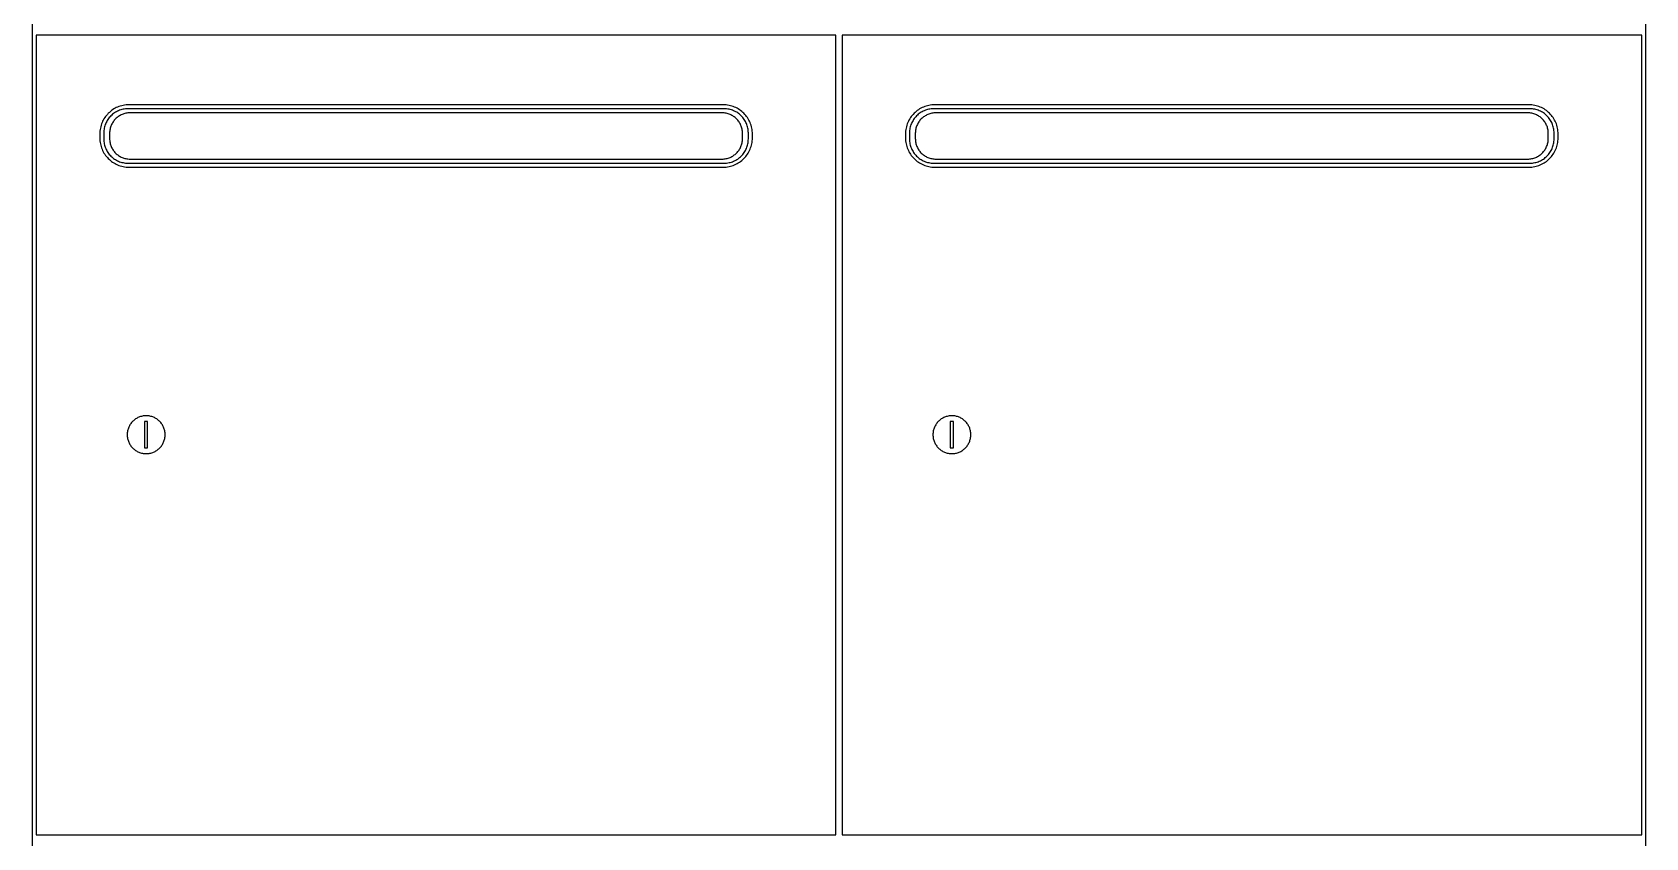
# Model space of a CAD drawing. Header units: millimetres. Extents: x 1075 to 13200, y 678 to 7235.
# Drawn here: x 10491 to 11292, y 1556 to 1956 of the extents above; entities that cross this region are included whole.
import ezdxf

# ---------------------------------------------------------------- set-up
doc = ezdxf.new("R2010")
doc.units = ezdxf.units.MM

msp = doc.modelspace()

# ---------------------------------------------------------------- linework, layer by layer
at = {"color": 0}
for points in [[(11292.31, 2754.53, 0), (10491.31, 2754.53, 0), (10491.31, 1154.53, 0), (11292.31, 1154.53, 0)], [(10890.31, 1954.53, 0), (10493.31, 1954.53, 0), (10493.31, 1557.53, 0), (10890.31, 1557.53, 0)], [(11290.31, 1954.53, 0), (10893.31, 1954.53, 0), (10893.31, 1557.53, 0), (11290.31, 1557.53, 0)], [(10848.81, 1905.51, 0), (10848.79, 1906.26, 0), (10848.73, 1906.99, 0), (10848.64, 1907.72, 0), (10848.51, 1908.43, 0), (10848.35, 1909.14, 0), (10848.16, 1909.82, 0), (10847.93, 1910.5, 0), (10847.67, 1911.16, 0), (10847.38, 1911.8, 0), (10847.05, 1912.43, 0), (10846.71, 1913.04, 0), (10846.33, 1913.62, 0), (10845.92, 1914.19, 0), (10845.49, 1914.74, 0), (10845.03, 1915.27, 0), (10844.55, 1915.77, 0), (10844.05, 1916.25, 0), (10843.52, 1916.71, 0), (10842.97, 1917.14, 0), (10842.4, 1917.55, 0), (10841.81, 1917.93, 0), (10841.21, 1918.28, 0), (10840.58, 1918.6, 0), (10839.94, 1918.89, 0), (10839.28, 1919.15, 0), (10838.6, 1919.38, 0), (10837.92, 1919.57, 0), (10837.21, 1919.73, 0), (10836.5, 1919.86, 0), (10835.77, 1919.95, 0), (10835.04, 1920.01, 0), (10834.29, 1920.03, 0), (10539.33, 1920.03, 0), (10538.58, 1920.01, 0), (10537.85, 1919.95, 0), (10537.12, 1919.86, 0), (10536.4, 1919.73, 0), (10535.7, 1919.57, 0), (10535.01, 1919.38, 0), (10534.34, 1919.15, 0), (10533.68, 1918.89, 0), (10533.04, 1918.6, 0), (10532.41, 1918.28, 0), (10531.8, 1917.93, 0), (10531.21, 1917.55, 0), (10530.64, 1917.14, 0), (10530.1, 1916.71, 0), (10529.57, 1916.25, 0), (10529.06, 1915.77, 0), (10528.58, 1915.27, 0), (10528.13, 1914.74, 0), (10527.7, 1914.19, 0), (10527.29, 1913.62, 0), (10526.91, 1913.04, 0), (10526.56, 1912.43, 0), (10526.24, 1911.8, 0), (10525.95, 1911.16, 0), (10525.69, 1910.5, 0), (10525.46, 1909.82, 0), (10525.27, 1909.14, 0), (10525.1, 1908.43, 0), (10524.98, 1907.72, 0), (10524.88, 1906.99, 0), (10524.83, 1906.26, 0), (10524.81, 1905.51, 0), (10524.81, 1903.55, 0), (10524.83, 1902.8, 0), (10524.88, 1902.07, 0), (10524.98, 1901.34, 0), (10525.1, 1900.62, 0), (10525.27, 1899.92, 0), (10525.46, 1899.23, 0), (10525.69, 1898.56, 0), (10525.95, 1897.9, 0), (10526.24, 1897.26, 0), (10526.56, 1896.63, 0), (10526.91, 1896.02, 0), (10527.29, 1895.43, 0), (10527.7, 1894.86, 0), (10528.13, 1894.32, 0), (10528.58, 1893.79, 0), (10529.06, 1893.28, 0), (10529.57, 1892.8, 0), (10530.1, 1892.35, 0), (10530.64, 1891.92, 0), (10531.21, 1891.51, 0), (10531.8, 1891.13, 0), (10532.41, 1890.78, 0), (10533.04, 1890.46, 0), (10533.68, 1890.17, 0), (10534.34, 1889.91, 0), (10535.01, 1889.68, 0), (10535.7, 1889.49, 0), (10536.4, 1889.32, 0), (10537.12, 1889.2, 0), (10537.85, 1889.1, 0), (10538.58, 1889.05, 0), (10539.33, 1889.03, 0), (10834.29, 1889.03, 0), (10835.04, 1889.05, 0), (10835.77, 1889.1, 0), (10836.5, 1889.2, 0), (10837.21, 1889.32, 0), (10837.92, 1889.49, 0), (10838.6, 1889.68, 0), (10839.28, 1889.91, 0), (10839.94, 1890.17, 0), (10840.58, 1890.46, 0), (10841.21, 1890.78, 0), (10841.81, 1891.13, 0), (10842.4, 1891.51, 0), (10842.97, 1891.92, 0), (10843.52, 1892.35, 0), (10844.05, 1892.8, 0), (10844.55, 1893.28, 0), (10845.03, 1893.79, 0), (10845.49, 1894.32, 0), (10845.92, 1894.86, 0), (10846.33, 1895.43, 0), (10846.71, 1896.02, 0), (10847.05, 1896.63, 0), (10847.38, 1897.26, 0), (10847.67, 1897.9, 0), (10847.93, 1898.56, 0), (10848.16, 1899.23, 0), (10848.35, 1899.92, 0), (10848.51, 1900.62, 0), (10848.64, 1901.34, 0), (10848.73, 1902.07, 0), (10848.79, 1902.8, 0), (10848.81, 1903.55, 0)], [(10846.81, 1906.03, 0), (10846.79, 1906.65, 0), (10846.75, 1907.26, 0), (10846.67, 1907.86, 0), (10846.56, 1908.45, 0), (10846.43, 1909.03, 0), (10846.27, 1909.6, 0), (10846.08, 1910.15, 0), (10845.86, 1910.7, 0), (10845.62, 1911.23, 0), (10845.36, 1911.75, 0), (10845.07, 1912.25, 0), (10844.76, 1912.74, 0), (10844.42, 1913.21, 0), (10844.07, 1913.66, 0), (10843.69, 1914.1, 0), (10843.29, 1914.51, 0), (10842.87, 1914.91, 0), (10842.44, 1915.29, 0), (10841.99, 1915.64, 0), (10841.52, 1915.98, 0), (10841.03, 1916.29, 0), (10840.53, 1916.58, 0), (10840.01, 1916.84, 0), (10839.48, 1917.09, 0), (10838.93, 1917.3, 0), (10838.37, 1917.49, 0), (10837.81, 1917.65, 0), (10837.23, 1917.79, 0), (10836.63, 1917.89, 0), (10836.03, 1917.97, 0), (10835.43, 1918.01, 0), (10834.81, 1918.03, 0), (10538.81, 1918.03, 0), (10538.19, 1918.01, 0), (10537.58, 1917.97, 0), (10536.98, 1917.89, 0), (10536.39, 1917.79, 0), (10535.81, 1917.65, 0), (10535.24, 1917.49, 0), (10534.69, 1917.3, 0), (10534.14, 1917.09, 0), (10533.61, 1916.84, 0), (10533.09, 1916.58, 0), (10532.59, 1916.29, 0), (10532.1, 1915.98, 0), (10531.63, 1915.64, 0), (10531.18, 1915.29, 0), (10530.74, 1914.91, 0), (10530.33, 1914.51, 0), (10529.93, 1914.1, 0), (10529.55, 1913.66, 0), (10529.19, 1913.21, 0), (10528.86, 1912.74, 0), (10528.55, 1912.25, 0), (10528.26, 1911.75, 0), (10527.99, 1911.23, 0), (10527.75, 1910.7, 0), (10527.54, 1910.15, 0), (10527.35, 1909.6, 0), (10527.19, 1909.03, 0), (10527.05, 1908.45, 0), (10526.95, 1907.86, 0), (10526.87, 1907.26, 0), (10526.82, 1906.65, 0), (10526.81, 1906.03, 0), (10526.81, 1903.03, 0), (10526.82, 1902.41, 0), (10526.87, 1901.8, 0), (10526.95, 1901.2, 0), (10527.05, 1900.61, 0), (10527.19, 1900.03, 0), (10527.35, 1899.46, 0), (10527.54, 1898.91, 0), (10527.75, 1898.36, 0), (10527.99, 1897.83, 0), (10528.26, 1897.31, 0), (10528.55, 1896.81, 0), (10528.86, 1896.32, 0), (10529.19, 1895.85, 0), (10529.55, 1895.4, 0), (10529.93, 1894.96, 0), (10530.33, 1894.55, 0), (10530.74, 1894.15, 0), (10531.18, 1893.77, 0), (10531.63, 1893.42, 0), (10532.1, 1893.08, 0), (10532.59, 1892.77, 0), (10533.09, 1892.48, 0), (10533.61, 1892.21, 0), (10534.14, 1891.97, 0), (10534.69, 1891.76, 0), (10535.24, 1891.57, 0), (10535.81, 1891.41, 0), (10536.39, 1891.27, 0), (10536.98, 1891.17, 0), (10537.58, 1891.09, 0), (10538.19, 1891.04, 0), (10538.81, 1891.03, 0), (10834.81, 1891.03, 0), (10835.43, 1891.04, 0), (10836.03, 1891.09, 0), (10836.63, 1891.17, 0), (10837.23, 1891.27, 0), (10837.81, 1891.41, 0), (10838.37, 1891.57, 0), (10838.93, 1891.76, 0), (10839.48, 1891.97, 0), (10840.01, 1892.21, 0), (10840.53, 1892.48, 0), (10841.03, 1892.77, 0), (10841.52, 1893.08, 0), (10841.99, 1893.42, 0), (10842.44, 1893.77, 0), (10842.87, 1894.15, 0), (10843.29, 1894.55, 0), (10843.69, 1894.96, 0), (10844.07, 1895.4, 0), (10844.42, 1895.85, 0), (10844.76, 1896.32, 0), (10845.07, 1896.81, 0), (10845.36, 1897.31, 0), (10845.62, 1897.83, 0), (10845.86, 1898.36, 0), (10846.08, 1898.91, 0), (10846.27, 1899.46, 0), (10846.43, 1900.03, 0), (10846.56, 1900.61, 0), (10846.67, 1901.2, 0), (10846.75, 1901.8, 0), (10846.79, 1902.41, 0), (10846.81, 1903.03, 0)], [(10843.92, 1905.84, 0), (10843.9, 1906.36, 0), (10843.86, 1906.87, 0), (10843.8, 1907.38, 0), (10843.71, 1907.88, 0), (10843.6, 1908.37, 0), (10843.46, 1908.86, 0), (10843.3, 1909.33, 0), (10843.12, 1909.79, 0), (10842.91, 1910.24, 0), (10842.69, 1910.68, 0), (10842.44, 1911.1, 0), (10842.18, 1911.52, 0), (10841.9, 1911.91, 0), (10841.59, 1912.3, 0), (10841.28, 1912.67, 0), (10840.94, 1913.02, 0), (10840.59, 1913.36, 0), (10840.22, 1913.68, 0), (10839.83, 1913.98, 0), (10839.43, 1914.26, 0), (10839.02, 1914.53, 0), (10838.6, 1914.77, 0), (10838.16, 1915, 0), (10837.71, 1915.2, 0), (10837.25, 1915.38, 0), (10836.77, 1915.54, 0), (10836.29, 1915.68, 0), (10835.8, 1915.79, 0), (10835.3, 1915.88, 0), (10834.79, 1915.95, 0), (10834.28, 1915.99, 0), (10833.75, 1916, 0), (10539.86, 1916, 0), (10539.34, 1915.99, 0), (10538.83, 1915.95, 0), (10538.32, 1915.88, 0), (10537.82, 1915.79, 0), (10537.33, 1915.68, 0), (10536.84, 1915.54, 0), (10536.37, 1915.38, 0), (10535.91, 1915.2, 0), (10535.46, 1915, 0), (10535.02, 1914.77, 0), (10534.6, 1914.53, 0), (10534.18, 1914.26, 0), (10533.79, 1913.98, 0), (10533.4, 1913.68, 0), (10533.03, 1913.36, 0), (10532.68, 1913.02, 0), (10532.34, 1912.67, 0), (10532.02, 1912.3, 0), (10531.72, 1911.91, 0), (10531.44, 1911.52, 0), (10531.17, 1911.1, 0), (10530.93, 1910.68, 0), (10530.7, 1910.24, 0), (10530.5, 1909.79, 0), (10530.32, 1909.33, 0), (10530.16, 1908.86, 0), (10530.02, 1908.37, 0), (10529.91, 1907.88, 0), (10529.82, 1907.38, 0), (10529.75, 1906.87, 0), (10529.71, 1906.36, 0), (10529.7, 1905.84, 0), (10529.7, 1903.22, 0), (10529.71, 1902.7, 0), (10529.75, 1902.19, 0), (10529.82, 1901.68, 0), (10529.91, 1901.18, 0), (10530.02, 1900.68, 0), (10530.16, 1900.2, 0), (10530.32, 1899.73, 0), (10530.5, 1899.27, 0), (10530.7, 1898.82, 0), (10530.93, 1898.38, 0), (10531.17, 1897.96, 0), (10531.44, 1897.54, 0), (10531.72, 1897.14, 0), (10532.02, 1896.76, 0), (10532.34, 1896.39, 0), (10532.68, 1896.04, 0), (10533.03, 1895.7, 0), (10533.4, 1895.38, 0), (10533.79, 1895.08, 0), (10534.18, 1894.8, 0), (10534.6, 1894.53, 0), (10535.02, 1894.29, 0), (10535.46, 1894.06, 0), (10535.91, 1893.86, 0), (10536.37, 1893.68, 0), (10536.84, 1893.52, 0), (10537.33, 1893.38, 0), (10537.82, 1893.27, 0), (10538.32, 1893.18, 0), (10538.83, 1893.11, 0), (10539.34, 1893.07, 0), (10539.86, 1893.06, 0), (10833.75, 1893.06, 0), (10834.28, 1893.07, 0), (10834.79, 1893.11, 0), (10835.3, 1893.18, 0), (10835.8, 1893.27, 0), (10836.29, 1893.38, 0), (10836.77, 1893.52, 0), (10837.25, 1893.68, 0), (10837.71, 1893.86, 0), (10838.16, 1894.06, 0), (10838.6, 1894.29, 0), (10839.02, 1894.53, 0), (10839.43, 1894.8, 0), (10839.83, 1895.08, 0), (10840.22, 1895.38, 0), (10840.59, 1895.7, 0), (10840.94, 1896.04, 0), (10841.28, 1896.39, 0), (10841.59, 1896.76, 0), (10841.9, 1897.14, 0), (10842.18, 1897.54, 0), (10842.44, 1897.96, 0), (10842.69, 1898.38, 0), (10842.91, 1898.82, 0), (10843.12, 1899.27, 0), (10843.3, 1899.73, 0), (10843.46, 1900.2, 0), (10843.6, 1900.68, 0), (10843.71, 1901.18, 0), (10843.8, 1901.68, 0), (10843.86, 1902.19, 0), (10843.9, 1902.7, 0), (10843.92, 1903.22, 0)], [(11248.81, 1905.51, 0), (11248.79, 1906.26, 0), (11248.73, 1906.99, 0), (11248.64, 1907.72, 0), (11248.51, 1908.43, 0), (11248.35, 1909.14, 0), (11248.16, 1909.82, 0), (11247.93, 1910.5, 0), (11247.67, 1911.16, 0), (11247.38, 1911.8, 0), (11247.05, 1912.43, 0), (11246.71, 1913.04, 0), (11246.33, 1913.62, 0), (11245.92, 1914.19, 0), (11245.49, 1914.74, 0), (11245.03, 1915.27, 0), (11244.55, 1915.77, 0), (11244.05, 1916.25, 0), (11243.52, 1916.71, 0), (11242.97, 1917.14, 0), (11242.4, 1917.55, 0), (11241.81, 1917.93, 0), (11241.21, 1918.28, 0), (11240.58, 1918.6, 0), (11239.94, 1918.89, 0), (11239.28, 1919.15, 0), (11238.6, 1919.38, 0), (11237.92, 1919.57, 0), (11237.21, 1919.73, 0), (11236.5, 1919.86, 0), (11235.77, 1919.95, 0), (11235.04, 1920.01, 0), (11234.29, 1920.03, 0), (10939.33, 1920.03, 0), (10938.58, 1920.01, 0), (10937.85, 1919.95, 0), (10937.12, 1919.86, 0), (10936.4, 1919.73, 0), (10935.7, 1919.57, 0), (10935.01, 1919.38, 0), (10934.34, 1919.15, 0), (10933.68, 1918.89, 0), (10933.04, 1918.6, 0), (10932.41, 1918.28, 0), (10931.8, 1917.93, 0), (10931.21, 1917.55, 0), (10930.64, 1917.14, 0), (10930.1, 1916.71, 0), (10929.57, 1916.25, 0), (10929.06, 1915.77, 0), (10928.58, 1915.27, 0), (10928.13, 1914.74, 0), (10927.7, 1914.19, 0), (10927.29, 1913.62, 0), (10926.91, 1913.04, 0), (10926.56, 1912.43, 0), (10926.24, 1911.8, 0), (10925.95, 1911.16, 0), (10925.69, 1910.5, 0), (10925.46, 1909.82, 0), (10925.27, 1909.14, 0), (10925.1, 1908.43, 0), (10924.98, 1907.72, 0), (10924.88, 1906.99, 0), (10924.83, 1906.26, 0), (10924.81, 1905.51, 0), (10924.81, 1903.55, 0), (10924.83, 1902.8, 0), (10924.88, 1902.07, 0), (10924.98, 1901.34, 0), (10925.1, 1900.62, 0), (10925.27, 1899.92, 0), (10925.46, 1899.23, 0), (10925.69, 1898.56, 0), (10925.95, 1897.9, 0), (10926.24, 1897.26, 0), (10926.56, 1896.63, 0), (10926.91, 1896.02, 0), (10927.29, 1895.43, 0), (10927.7, 1894.86, 0), (10928.13, 1894.32, 0), (10928.58, 1893.79, 0), (10929.06, 1893.28, 0), (10929.57, 1892.8, 0), (10930.1, 1892.35, 0), (10930.64, 1891.92, 0), (10931.21, 1891.51, 0), (10931.8, 1891.13, 0), (10932.41, 1890.78, 0), (10933.04, 1890.46, 0), (10933.68, 1890.17, 0), (10934.34, 1889.91, 0), (10935.01, 1889.68, 0), (10935.7, 1889.49, 0), (10936.4, 1889.32, 0), (10937.12, 1889.2, 0), (10937.85, 1889.1, 0), (10938.58, 1889.05, 0), (10939.33, 1889.03, 0), (11234.29, 1889.03, 0), (11235.04, 1889.05, 0), (11235.77, 1889.1, 0), (11236.5, 1889.2, 0), (11237.21, 1889.32, 0), (11237.92, 1889.49, 0), (11238.6, 1889.68, 0), (11239.28, 1889.91, 0), (11239.94, 1890.17, 0), (11240.58, 1890.46, 0), (11241.21, 1890.78, 0), (11241.81, 1891.13, 0), (11242.4, 1891.51, 0), (11242.97, 1891.92, 0), (11243.52, 1892.35, 0), (11244.05, 1892.8, 0), (11244.55, 1893.28, 0), (11245.03, 1893.79, 0), (11245.49, 1894.32, 0), (11245.92, 1894.86, 0), (11246.33, 1895.43, 0), (11246.71, 1896.02, 0), (11247.05, 1896.63, 0), (11247.38, 1897.26, 0), (11247.67, 1897.9, 0), (11247.93, 1898.56, 0), (11248.16, 1899.23, 0), (11248.35, 1899.92, 0), (11248.51, 1900.62, 0), (11248.64, 1901.34, 0), (11248.73, 1902.07, 0), (11248.79, 1902.8, 0), (11248.81, 1903.55, 0)], [(11246.81, 1906.03, 0), (11246.79, 1906.65, 0), (11246.75, 1907.26, 0), (11246.67, 1907.86, 0), (11246.56, 1908.45, 0), (11246.43, 1909.03, 0), (11246.27, 1909.6, 0), (11246.08, 1910.15, 0), (11245.86, 1910.7, 0), (11245.62, 1911.23, 0), (11245.36, 1911.75, 0), (11245.07, 1912.25, 0), (11244.76, 1912.74, 0), (11244.42, 1913.21, 0), (11244.07, 1913.66, 0), (11243.69, 1914.1, 0), (11243.29, 1914.51, 0), (11242.87, 1914.91, 0), (11242.44, 1915.29, 0), (11241.99, 1915.64, 0), (11241.52, 1915.98, 0), (11241.03, 1916.29, 0), (11240.53, 1916.58, 0), (11240.01, 1916.84, 0), (11239.48, 1917.09, 0), (11238.93, 1917.3, 0), (11238.37, 1917.49, 0), (11237.81, 1917.65, 0), (11237.23, 1917.79, 0), (11236.63, 1917.89, 0), (11236.03, 1917.97, 0), (11235.43, 1918.01, 0), (11234.81, 1918.03, 0), (10938.81, 1918.03, 0), (10938.19, 1918.01, 0), (10937.58, 1917.97, 0), (10936.98, 1917.89, 0), (10936.39, 1917.79, 0), (10935.81, 1917.65, 0), (10935.24, 1917.49, 0), (10934.69, 1917.3, 0), (10934.14, 1917.09, 0), (10933.61, 1916.84, 0), (10933.09, 1916.58, 0), (10932.59, 1916.29, 0), (10932.1, 1915.98, 0), (10931.63, 1915.64, 0), (10931.18, 1915.29, 0), (10930.74, 1914.91, 0), (10930.33, 1914.51, 0), (10929.93, 1914.1, 0), (10929.55, 1913.66, 0), (10929.19, 1913.21, 0), (10928.86, 1912.74, 0), (10928.55, 1912.25, 0), (10928.26, 1911.75, 0), (10927.99, 1911.23, 0), (10927.75, 1910.7, 0), (10927.54, 1910.15, 0), (10927.35, 1909.6, 0), (10927.19, 1909.03, 0), (10927.05, 1908.45, 0), (10926.95, 1907.86, 0), (10926.87, 1907.26, 0), (10926.82, 1906.65, 0), (10926.81, 1906.03, 0), (10926.81, 1903.03, 0), (10926.82, 1902.41, 0), (10926.87, 1901.8, 0), (10926.95, 1901.2, 0), (10927.05, 1900.61, 0), (10927.19, 1900.03, 0), (10927.35, 1899.46, 0), (10927.54, 1898.91, 0), (10927.75, 1898.36, 0), (10927.99, 1897.83, 0), (10928.26, 1897.31, 0), (10928.55, 1896.81, 0), (10928.86, 1896.32, 0), (10929.19, 1895.85, 0), (10929.55, 1895.4, 0), (10929.93, 1894.96, 0), (10930.33, 1894.55, 0), (10930.74, 1894.15, 0), (10931.18, 1893.77, 0), (10931.63, 1893.42, 0), (10932.1, 1893.08, 0), (10932.59, 1892.77, 0), (10933.09, 1892.48, 0), (10933.61, 1892.21, 0), (10934.14, 1891.97, 0), (10934.69, 1891.76, 0), (10935.24, 1891.57, 0), (10935.81, 1891.41, 0), (10936.39, 1891.27, 0), (10936.98, 1891.17, 0), (10937.58, 1891.09, 0), (10938.19, 1891.04, 0), (10938.81, 1891.03, 0), (11234.81, 1891.03, 0), (11235.43, 1891.04, 0), (11236.03, 1891.09, 0), (11236.63, 1891.17, 0), (11237.23, 1891.27, 0), (11237.81, 1891.41, 0), (11238.37, 1891.57, 0), (11238.93, 1891.76, 0), (11239.48, 1891.97, 0), (11240.01, 1892.21, 0), (11240.53, 1892.48, 0), (11241.03, 1892.77, 0), (11241.52, 1893.08, 0), (11241.99, 1893.42, 0), (11242.44, 1893.77, 0), (11242.87, 1894.15, 0), (11243.29, 1894.55, 0), (11243.69, 1894.96, 0), (11244.07, 1895.4, 0), (11244.42, 1895.85, 0), (11244.76, 1896.32, 0), (11245.07, 1896.81, 0), (11245.36, 1897.31, 0), (11245.62, 1897.83, 0), (11245.86, 1898.36, 0), (11246.08, 1898.91, 0), (11246.27, 1899.46, 0), (11246.43, 1900.03, 0), (11246.56, 1900.61, 0), (11246.67, 1901.2, 0), (11246.75, 1901.8, 0), (11246.79, 1902.41, 0), (11246.81, 1903.03, 0)], [(11243.92, 1905.84, 0), (11243.9, 1906.36, 0), (11243.86, 1906.87, 0), (11243.8, 1907.38, 0), (11243.71, 1907.88, 0), (11243.6, 1908.37, 0), (11243.46, 1908.86, 0), (11243.3, 1909.33, 0), (11243.12, 1909.79, 0), (11242.91, 1910.24, 0), (11242.69, 1910.68, 0), (11242.44, 1911.1, 0), (11242.18, 1911.52, 0), (11241.9, 1911.91, 0), (11241.59, 1912.3, 0), (11241.28, 1912.67, 0), (11240.94, 1913.02, 0), (11240.59, 1913.36, 0), (11240.22, 1913.68, 0), (11239.83, 1913.98, 0), (11239.43, 1914.26, 0), (11239.02, 1914.53, 0), (11238.6, 1914.77, 0), (11238.16, 1915, 0), (11237.71, 1915.2, 0), (11237.25, 1915.38, 0), (11236.77, 1915.54, 0), (11236.29, 1915.68, 0), (11235.8, 1915.79, 0), (11235.3, 1915.88, 0), (11234.79, 1915.95, 0), (11234.28, 1915.99, 0), (11233.75, 1916, 0), (10939.86, 1916, 0), (10939.34, 1915.99, 0), (10938.83, 1915.95, 0), (10938.32, 1915.88, 0), (10937.82, 1915.79, 0), (10937.33, 1915.68, 0), (10936.84, 1915.54, 0), (10936.37, 1915.38, 0), (10935.91, 1915.2, 0), (10935.46, 1915, 0), (10935.02, 1914.77, 0), (10934.6, 1914.53, 0), (10934.18, 1914.26, 0), (10933.79, 1913.98, 0), (10933.4, 1913.68, 0), (10933.03, 1913.36, 0), (10932.68, 1913.02, 0), (10932.34, 1912.67, 0), (10932.02, 1912.3, 0), (10931.72, 1911.91, 0), (10931.44, 1911.52, 0), (10931.17, 1911.1, 0), (10930.93, 1910.68, 0), (10930.7, 1910.24, 0), (10930.5, 1909.79, 0), (10930.32, 1909.33, 0), (10930.16, 1908.86, 0), (10930.02, 1908.37, 0), (10929.91, 1907.88, 0), (10929.82, 1907.38, 0), (10929.75, 1906.87, 0), (10929.71, 1906.36, 0), (10929.7, 1905.84, 0), (10929.7, 1903.22, 0), (10929.71, 1902.7, 0), (10929.75, 1902.19, 0), (10929.82, 1901.68, 0), (10929.91, 1901.18, 0), (10930.02, 1900.68, 0), (10930.16, 1900.2, 0), (10930.32, 1899.73, 0), (10930.5, 1899.27, 0), (10930.7, 1898.82, 0), (10930.93, 1898.38, 0), (10931.17, 1897.96, 0), (10931.44, 1897.54, 0), (10931.72, 1897.14, 0), (10932.02, 1896.76, 0), (10932.34, 1896.39, 0), (10932.68, 1896.04, 0), (10933.03, 1895.7, 0), (10933.4, 1895.38, 0), (10933.79, 1895.08, 0), (10934.18, 1894.8, 0), (10934.6, 1894.53, 0), (10935.02, 1894.29, 0), (10935.46, 1894.06, 0), (10935.91, 1893.86, 0), (10936.37, 1893.68, 0), (10936.84, 1893.52, 0), (10937.33, 1893.38, 0), (10937.82, 1893.27, 0), (10938.32, 1893.18, 0), (10938.83, 1893.11, 0), (10939.34, 1893.07, 0), (10939.86, 1893.06, 0), (11233.75, 1893.06, 0), (11234.28, 1893.07, 0), (11234.79, 1893.11, 0), (11235.3, 1893.18, 0), (11235.8, 1893.27, 0), (11236.29, 1893.38, 0), (11236.77, 1893.52, 0), (11237.25, 1893.68, 0), (11237.71, 1893.86, 0), (11238.16, 1894.06, 0), (11238.6, 1894.29, 0), (11239.02, 1894.53, 0), (11239.43, 1894.8, 0), (11239.83, 1895.08, 0), (11240.22, 1895.38, 0), (11240.59, 1895.7, 0), (11240.94, 1896.04, 0), (11241.28, 1896.39, 0), (11241.59, 1896.76, 0), (11241.9, 1897.14, 0), (11242.18, 1897.54, 0), (11242.44, 1897.96, 0), (11242.69, 1898.38, 0), (11242.91, 1898.82, 0), (11243.12, 1899.27, 0), (11243.3, 1899.73, 0), (11243.46, 1900.2, 0), (11243.6, 1900.68, 0), (11243.71, 1901.18, 0), (11243.8, 1901.68, 0), (11243.86, 1902.19, 0), (11243.9, 1902.7, 0), (11243.92, 1903.22, 0)], [(10557.26, 1756.18, 0.48), (10557.25, 1756.67, 0.48), (10557.21, 1757.14, 0.48), (10557.15, 1757.61, 0.48), (10557.07, 1758.08, 0.48), (10556.96, 1758.53, 0.48), (10556.84, 1758.98, 0.48), (10556.69, 1759.41, 0.48), (10556.52, 1759.84, 0.48), (10556.33, 1760.26, 0.48), (10556.12, 1760.66, 0.48), (10555.9, 1761.06, 0.48), (10555.65, 1761.44, 0.48), (10555.39, 1761.81, 0.48), (10555.11, 1762.16, 0.48), (10554.81, 1762.5, 0.48), (10554.5, 1762.83, 0.48), (10554.18, 1763.14, 0.48), (10553.83, 1763.44, 0.48), (10553.48, 1763.72, 0.48), (10553.11, 1763.98, 0.48), (10552.73, 1764.22, 0.48), (10552.33, 1764.45, 0.48), (10551.93, 1764.66, 0.48), (10551.51, 1764.85, 0.48), (10551.09, 1765.02, 0.48), (10550.65, 1765.16, 0.48), (10550.2, 1765.29, 0.48), (10549.75, 1765.4, 0.48), (10549.29, 1765.48, 0.48), (10548.81, 1765.54, 0.48), (10548.34, 1765.57, 0.48), (10547.85, 1765.59, 0.48), (10547.37, 1765.57, 0.48), (10546.89, 1765.54, 0.48), (10546.42, 1765.48, 0.48), (10545.96, 1765.4, 0.48), (10545.51, 1765.29, 0.48), (10545.06, 1765.16, 0.48), (10544.62, 1765.02, 0.48), (10544.2, 1764.85, 0.48), (10543.78, 1764.66, 0.48), (10543.37, 1764.45, 0.48), (10542.98, 1764.22, 0.48), (10542.6, 1763.98, 0.48), (10542.23, 1763.72, 0.48), (10541.87, 1763.44, 0.48), (10541.53, 1763.14, 0.48), (10541.21, 1762.83, 0.48), (10540.89, 1762.5, 0.48), (10540.6, 1762.16, 0.48), (10540.32, 1761.81, 0.48), (10540.06, 1761.44, 0.48), (10539.81, 1761.06, 0.48), (10539.59, 1760.66, 0.48), (10539.38, 1760.26, 0.48), (10539.19, 1759.84, 0.48), (10539.02, 1759.41, 0.48), (10538.87, 1758.98, 0.48), (10538.75, 1758.53, 0.48), (10538.64, 1758.08, 0.48), (10538.56, 1757.61, 0.48), (10538.5, 1757.14, 0.48), (10538.46, 1756.67, 0.48), (10538.45, 1756.18, 0.48), (10538.46, 1755.7, 0.48), (10538.5, 1755.22, 0.48), (10538.56, 1754.75, 0.48), (10538.64, 1754.29, 0.48), (10538.75, 1753.83, 0.48), (10538.87, 1753.39, 0.48), (10539.02, 1752.95, 0.48), (10539.19, 1752.52, 0.48), (10539.38, 1752.11, 0.48), (10539.59, 1751.7, 0.48), (10539.81, 1751.31, 0.48), (10540.06, 1750.93, 0.48), (10540.32, 1750.56, 0.48), (10540.6, 1750.2, 0.48), (10540.89, 1749.86, 0.48), (10541.21, 1749.53, 0.48), (10541.53, 1749.22, 0.48), (10541.87, 1748.93, 0.48), (10542.23, 1748.65, 0.48), (10542.6, 1748.39, 0.48), (10542.98, 1748.14, 0.48), (10543.37, 1747.91, 0.48), (10543.78, 1747.71, 0.48), (10544.2, 1747.52, 0.48), (10544.62, 1747.35, 0.48), (10545.06, 1747.2, 0.48), (10545.51, 1747.07, 0.48), (10545.96, 1746.97, 0.48), (10546.42, 1746.89, 0.48), (10546.89, 1746.83, 0.48), (10547.37, 1746.79, 0.48), (10547.85, 1746.78, 0.48), (10548.34, 1746.79, 0.48), (10548.81, 1746.83, 0.48), (10549.29, 1746.89, 0.48), (10549.75, 1746.97, 0.48), (10550.2, 1747.07, 0.48), (10550.65, 1747.2, 0.48), (10551.09, 1747.35, 0.48), (10551.51, 1747.52, 0.48), (10551.93, 1747.71, 0.48), (10552.33, 1747.91, 0.48), (10552.73, 1748.14, 0.48), (10553.11, 1748.39, 0.48), (10553.48, 1748.65, 0.48), (10553.83, 1748.93, 0.48), (10554.18, 1749.22, 0.48), (10554.5, 1749.53, 0.48), (10554.81, 1749.86, 0.48), (10555.11, 1750.2, 0.48), (10555.39, 1750.56, 0.48), (10555.65, 1750.93, 0.48), (10555.9, 1751.31, 0.48), (10556.12, 1751.7, 0.48), (10556.33, 1752.11, 0.48), (10556.52, 1752.52, 0.48), (10556.69, 1752.95, 0.48), (10556.84, 1753.39, 0.48), (10556.96, 1753.83, 0.48), (10557.07, 1754.29, 0.48), (10557.15, 1754.75, 0.48), (10557.21, 1755.22, 0.48), (10557.25, 1755.7, 0.48)], [(10548.58, 1762.66, 0.48), (10546.99, 1762.66, 0.48), (10546.99, 1749.62, 0.48), (10548.58, 1749.62, 0.48)], [(10957.26, 1756.18, 0.48), (10957.25, 1756.67, 0.48), (10957.21, 1757.14, 0.48), (10957.15, 1757.61, 0.48), (10957.07, 1758.08, 0.48), (10956.96, 1758.53, 0.48), (10956.84, 1758.98, 0.48), (10956.69, 1759.41, 0.48), (10956.52, 1759.84, 0.48), (10956.33, 1760.26, 0.48), (10956.12, 1760.66, 0.48), (10955.9, 1761.06, 0.48), (10955.65, 1761.44, 0.48), (10955.39, 1761.81, 0.48), (10955.11, 1762.16, 0.48), (10954.81, 1762.5, 0.48), (10954.5, 1762.83, 0.48), (10954.18, 1763.14, 0.48), (10953.83, 1763.44, 0.48), (10953.48, 1763.72, 0.48), (10953.11, 1763.98, 0.48), (10952.73, 1764.22, 0.48), (10952.33, 1764.45, 0.48), (10951.93, 1764.66, 0.48), (10951.51, 1764.85, 0.48), (10951.09, 1765.02, 0.48), (10950.65, 1765.16, 0.48), (10950.2, 1765.29, 0.48), (10949.75, 1765.4, 0.48), (10949.29, 1765.48, 0.48), (10948.81, 1765.54, 0.48), (10948.34, 1765.57, 0.48), (10947.85, 1765.59, 0.48), (10947.37, 1765.57, 0.48), (10946.89, 1765.54, 0.48), (10946.42, 1765.48, 0.48), (10945.96, 1765.4, 0.48), (10945.51, 1765.29, 0.48), (10945.06, 1765.16, 0.48), (10944.62, 1765.02, 0.48), (10944.2, 1764.85, 0.48), (10943.78, 1764.66, 0.48), (10943.37, 1764.45, 0.48), (10942.98, 1764.22, 0.48), (10942.6, 1763.98, 0.48), (10942.23, 1763.72, 0.48), (10941.87, 1763.44, 0.48), (10941.53, 1763.14, 0.48), (10941.21, 1762.83, 0.48), (10940.89, 1762.5, 0.48), (10940.6, 1762.16, 0.48), (10940.32, 1761.81, 0.48), (10940.06, 1761.44, 0.48), (10939.81, 1761.06, 0.48), (10939.59, 1760.66, 0.48), (10939.38, 1760.26, 0.48), (10939.19, 1759.84, 0.48), (10939.02, 1759.41, 0.48), (10938.87, 1758.98, 0.48), (10938.75, 1758.53, 0.48), (10938.64, 1758.08, 0.48), (10938.56, 1757.61, 0.48), (10938.5, 1757.14, 0.48), (10938.46, 1756.67, 0.48), (10938.45, 1756.18, 0.48), (10938.46, 1755.7, 0.48), (10938.5, 1755.22, 0.48), (10938.56, 1754.75, 0.48), (10938.64, 1754.29, 0.48), (10938.75, 1753.83, 0.48), (10938.87, 1753.39, 0.48), (10939.02, 1752.95, 0.48), (10939.19, 1752.52, 0.48), (10939.38, 1752.11, 0.48), (10939.59, 1751.7, 0.48), (10939.81, 1751.31, 0.48), (10940.06, 1750.93, 0.48), (10940.32, 1750.56, 0.48), (10940.6, 1750.2, 0.48), (10940.89, 1749.86, 0.48), (10941.21, 1749.53, 0.48), (10941.53, 1749.22, 0.48), (10941.87, 1748.93, 0.48), (10942.23, 1748.65, 0.48), (10942.6, 1748.39, 0.48), (10942.98, 1748.14, 0.48), (10943.37, 1747.91, 0.48), (10943.78, 1747.71, 0.48), (10944.2, 1747.52, 0.48), (10944.62, 1747.35, 0.48), (10945.06, 1747.2, 0.48), (10945.51, 1747.07, 0.48), (10945.96, 1746.97, 0.48), (10946.42, 1746.89, 0.48), (10946.89, 1746.83, 0.48), (10947.37, 1746.79, 0.48), (10947.85, 1746.78, 0.48), (10948.34, 1746.79, 0.48), (10948.81, 1746.83, 0.48), (10949.29, 1746.89, 0.48), (10949.75, 1746.97, 0.48), (10950.2, 1747.07, 0.48), (10950.65, 1747.2, 0.48), (10951.09, 1747.35, 0.48), (10951.51, 1747.52, 0.48), (10951.93, 1747.71, 0.48), (10952.33, 1747.91, 0.48), (10952.73, 1748.14, 0.48), (10953.11, 1748.39, 0.48), (10953.48, 1748.65, 0.48), (10953.83, 1748.93, 0.48), (10954.18, 1749.22, 0.48), (10954.5, 1749.53, 0.48), (10954.81, 1749.86, 0.48), (10955.11, 1750.2, 0.48), (10955.39, 1750.56, 0.48), (10955.65, 1750.93, 0.48), (10955.9, 1751.31, 0.48), (10956.12, 1751.7, 0.48), (10956.33, 1752.11, 0.48), (10956.52, 1752.52, 0.48), (10956.69, 1752.95, 0.48), (10956.84, 1753.39, 0.48), (10956.96, 1753.83, 0.48), (10957.07, 1754.29, 0.48), (10957.15, 1754.75, 0.48), (10957.21, 1755.22, 0.48), (10957.25, 1755.7, 0.48)], [(10948.58, 1762.66, 0.48), (10946.99, 1762.66, 0.48), (10946.99, 1749.62, 0.48), (10948.58, 1749.62, 0.48)]]:
    msp.add_polyline3d(points, close=True, dxfattribs=at)

doc.saveas('drawing.dxf')
